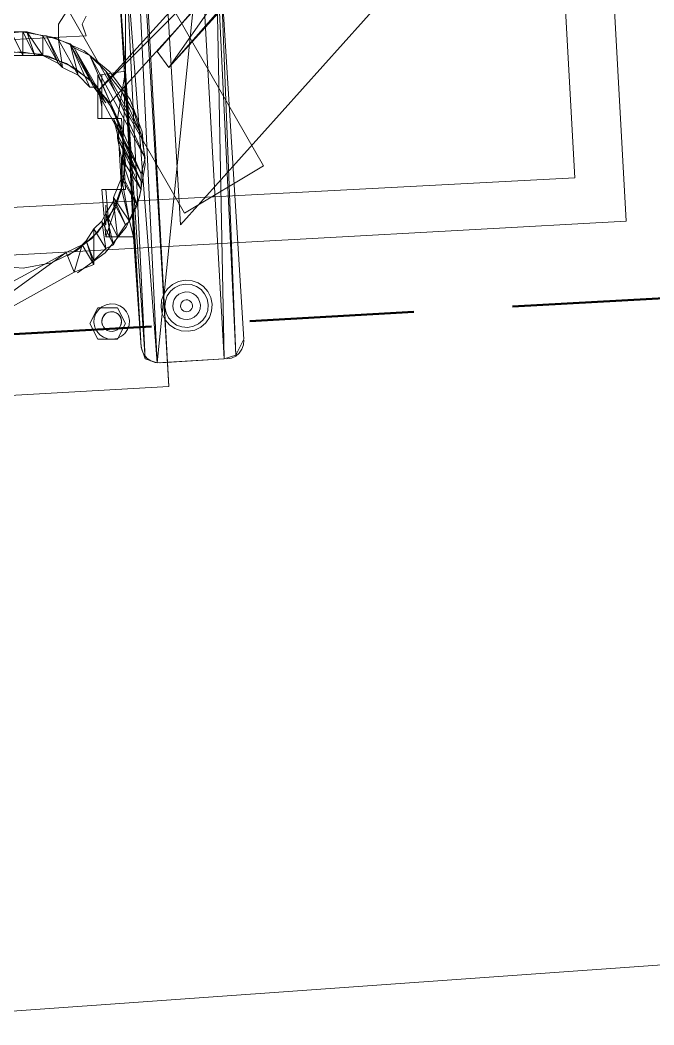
# Paper-space layout '01 Roof Support Layout' of a CAD drawing. Header units: millimetres. Extents: x 5 to 415, y 5 to 292.
# Drawn here: x 121.78 to 131.42, y 65 to 80.3 of the extents above; entities that cross this region are included whole.
import ezdxf

# ---------------------------------------------------------------- set-up
doc = ezdxf.new("R2010")
doc.units = ezdxf.units.MM
doc.linetypes.add('DASHED_REVIEW', pattern=[4, 2.5, -1.5])
doc.layers.add('EMBEDDED_BEAMS', color=7, linetype='Continuous')
doc.layers.add('EXISTING', color=7, linetype='Continuous')

# ---------------------------------------------------------------- blocks, each defined once
blk = doc.blocks.new('SHEET_01')
at = {"layer": 'EMBEDDED_BEAMS', "color": 7, "linetype": 'DASHED_REVIEW', "lineweight": 50}
blk.add_line((89.33, 73.73), (266.21, 83.51), dxfattribs=at)
at = {"layer": 'EXISTING', "color": 254, "linetype": 'Continuous', "lineweight": 13}
for p, q in [((120.62, 137), (124.04, 74.72)), ((167.72, 125.84), (124.22, 77.18)), ((129.98, 95.66), (131, 77.24)), ((129.26, 94.88), (130.22, 77.9)), ((124.28, 77.36), (117.8, 88.7)), ((119.54, 88.46), (125.48, 78.08)), ((124.22, 77.18), (123.86, 83.24)), ((126.44, 83.06), (122.96, 79.22)), ((122.96, 79.22), (126.44, 83.06)), ((122.96, 79.22), (126.62, 82.88)), ((126.62, 82.88), (123.14, 79.04)), ((123.14, 79.04), (126.62, 82.88)), ((124.04, 74.72), (123.62, 81.8)), ((125.6, 81.8), (123.86, 79.82)), ((124.04, 79.58), (125.6, 81.8)), ((123.86, 75.08), (124.52, 81.56)), ((124.52, 81.56), (123.86, 75.08)), ((125.84, 81.56), (124.04, 79.58)), ((124.04, 79.58), (125.84, 81.56)), ((124.88, 75.14), (124.52, 81.56)), ((123.56, 81.5), (123.86, 75.08)), ((125.06, 75.2), (124.76, 81.5)), ((124.76, 81.5), (124.88, 75.14)), ((123.38, 79.52), (123.38, 81.38)), ((123.38, 81.38), (123.68, 75.14)), ((123.86, 75.08), (123.38, 81.38)), ((125.18, 75.44), (124.82, 81.26)), ((124.82, 81.26), (125.06, 75.2)), ((123.26, 81.2), (123.38, 79.52)), ((123.26, 81.2), (123.62, 75.32)), ((122.36, 80.24), (122.78, 80.9)), ((124.7, 80.78), (123.86, 79.82)), ((124.04, 79.58), (124.94, 80.6)), ((122.72, 80.24), (122.78, 80.36)), ((122.36, 80), (122.36, 80.24)), ((122.78, 80.06), (122.72, 80.24)), ((121.804, 80.119), (121.301, 80.073)), ((122.78, 80.06), (121.58, 80)), ((121.64, 80.12), (121.82, 79.76)), ((121.82, 80.12), (121.64, 80.12)), ((122.296, 80.036), (121.804, 80.119)), ((121.82, 79.76), (121.82, 80.12)), ((121.82, 80.12), (122, 79.76)), ((121.88, 80.12), (121.82, 80.12)), ((122, 79.76), (121.88, 80.12)), ((121.88, 80.12), (122.12, 79.76)), ((122.12, 80.06), (121.88, 80.12)), ((122.12, 79.76), (122.12, 80.06)), ((122.12, 80.06), (122.36, 79.64)), ((122.18, 80.06), (122.12, 80.06)), ((122.36, 79.64), (122.18, 80.06)), ((122.18, 80.06), (122.42, 79.58)), ((122.36, 80), (122.18, 80.06)), ((122.751, 79.832), (122.296, 80.036)), ((122.42, 79.58), (122.36, 80)), ((122.36, 80), (122.66, 79.46)), ((122.54, 79.94), (122.36, 80)), ((122.66, 79.46), (122.54, 79.94)), ((122.54, 79.94), (122.84, 79.28)), ((122.84, 79.28), (122.54, 79.94)), ((122.54, 79.94), (122.9, 79.28)), ((122.6, 79.88), (122.54, 79.94)), ((122.9, 79.28), (122.6, 79.88)), ((122.6, 79.88), (123.08, 79.04)), ((122.6, 79.88), (123.62, 77.96)), ((122.84, 79.76), (122.6, 79.88)), ((121.793, 79.819), (121.367, 79.78)), ((122.08, 79.783), (121.639, 79.817)), ((121.82, 79.76), (121.64, 79.76)), ((122.209, 79.749), (121.793, 79.819)), ((122, 79.76), (121.82, 79.76)), ((122.12, 79.76), (122, 79.76)), ((122.483, 79.639), (122.08, 79.783)), ((122.36, 79.64), (122.12, 79.76)), ((122.594, 79.576), (122.209, 79.749)), ((123.144, 79.513), (122.751, 79.832)), ((123.62, 77.96), (122.84, 79.76)), ((122.84, 79.76), (123.68, 78.2)), ((123.08, 79.52), (122.84, 79.76)), ((123.86, 79.82), (124.04, 79.58)), ((122.42, 79.58), (122.36, 79.64)), ((122.66, 79.46), (122.42, 79.58)), ((122.83, 79.4), (122.483, 79.639)), ((122.927, 79.307), (122.594, 79.576)), ((122.84, 79.28), (122.66, 79.46)), ((123.38, 79.52), (122.96, 79.46)), ((123.26, 78.8), (122.96, 79.46)), ((122.96, 79.46), (122.96, 78.8)), ((122.96, 79.46), (123.26, 78.8)), ((123.02, 78.8), (123.02, 79.46)), ((123.68, 78.2), (123.08, 79.52)), ((123.08, 79.52), (123.62, 78.56)), ((123.32, 79.22), (123.08, 79.52)), ((123.45, 79.089), (123.144, 79.513)), ((123.26, 78.8), (123.38, 79.52)), ((123.38, 79.52), (123.32, 77.72)), ((123.62, 75.32), (123.38, 79.52)), ((123.5, 77), (123.38, 79.52)), ((123.68, 75.14), (123.38, 79.52)), ((123.38, 79.52), (123.62, 75.32)), ((123.106, 79.08), (122.83, 79.4)), ((122.9, 79.28), (122.84, 79.28)), ((123.08, 79.04), (122.9, 79.28)), ((123.185, 78.948), (122.927, 79.307)), ((123.02, 78.98), (122.96, 79.28)), ((123.14, 79.04), (122.96, 79.22)), ((122.96, 79.22), (123.14, 79.04)), ((123.62, 78.56), (123.32, 79.22)), ((123.32, 79.22), (123.5, 78.92)), ((123.294, 78.696), (123.106, 79.08)), ((123.34, 78.533), (123.185, 78.948)), ((123.633, 78.599), (123.45, 79.089)), ((122.96, 78.8), (123.26, 78.8)), ((122.96, 78.8), (123.32, 78.8)), ((123.62, 77.84), (123.2, 78.8)), ((123.2, 78.8), (123.26, 78.56)), ((123.2, 78.8), (123.62, 77.96)), ((123.32, 77.72), (123.26, 78.8)), ((123.26, 78.8), (123.32, 77.72)), ((123.32, 78.8), (123.38, 77.72)), ((123.5, 78.92), (123.62, 78.56)), ((123.377, 78.261), (123.294, 78.696)), ((123.26, 78.56), (123.26, 78.56)), ((123.26, 78.56), (123.62, 77.84)), ((123.62, 77.84), (123.26, 78.56)), ((123.26, 78.5), (123.26, 78.56)), ((123.62, 77.72), (123.26, 78.5)), ((123.26, 78.5), (123.32, 78.2)), ((123.26, 78.5), (123.62, 77.84)), ((123.62, 77.84), (123.26, 78.5)), ((123.379, 78.107), (123.34, 78.533)), ((123.62, 78.56), (123.68, 78.2)), ((123.679, 78.096), (123.633, 78.599)), ((123.56, 77.48), (123.32, 78.2)), ((123.32, 78.2), (123.32, 77.96)), ((123.32, 78.2), (123.62, 77.72)), ((123.343, 77.82), (123.377, 78.261)), ((123.68, 78.2), (123.62, 77.96)), ((123.309, 77.691), (123.379, 78.107)), ((123.596, 77.604), (123.679, 78.096)), ((125.48, 78.08), (124.28, 77.36)), ((130.22, 77.9), (113.24, 77)), ((123.32, 77.9), (123.2, 77.6)), ((123.32, 77.96), (123.32, 77.96)), ((123.32, 77.96), (123.56, 77.48)), ((123.56, 77.48), (123.32, 77.96)), ((123.32, 77.9), (123.32, 77.96)), ((123.44, 77.24), (123.32, 77.9)), ((123.32, 77.9), (123.56, 77.48)), ((123.56, 77.48), (123.32, 77.9)), ((123.62, 77.96), (123.62, 77.84)), ((123.199, 77.417), (123.343, 77.82)), ((123.62, 77.84), (123.62, 77.72)), ((123.02, 77.72), (123.08, 77)), ((123.32, 77.72), (123.02, 77.72)), ((123.38, 77.72), (123.02, 77.72)), ((123.08, 77), (123.32, 77.72)), ((123.14, 77), (123.08, 77.72)), ((123.136, 77.306), (123.309, 77.691)), ((123.38, 77.18), (123.2, 77.6)), ((123.2, 77.6), (123.2, 77.54)), ((123.2, 77.6), (123.44, 77.24)), ((123.32, 77.72), (123.5, 77)), ((123.392, 77.149), (123.596, 77.604)), ((123.62, 77.72), (123.56, 77.48)), ((123.2, 77.54), (123.08, 77.36)), ((123.08, 77.18), (123.08, 77.48)), ((123.26, 77), (123.2, 77.54)), ((123.2, 77.54), (123.38, 77.18)), ((123.56, 77.48), (123.44, 77.24)), ((122.867, 76.973), (123.136, 77.306)), ((122.96, 77.07), (123.199, 77.417)), ((123.08, 77.36), (123.02, 77.24)), ((123.2, 76.88), (123.08, 77.36)), ((123.08, 77.36), (123.26, 77)), ((131, 77.24), (112.58, 76.22)), ((122.9, 77.12), (122.78, 76.94)), ((123.02, 77.24), (122.9, 77.12)), ((122.9, 76.64), (122.9, 77.12)), ((122.9, 77.12), (123.08, 76.82)), ((123.08, 76.82), (123.02, 77.24)), ((123.02, 77.24), (123.2, 76.88)), ((123.073, 76.756), (123.392, 77.149)), ((123.38, 77.18), (123.26, 77)), ((123.44, 77.24), (123.38, 77.18)), ((122.508, 76.715), (122.867, 76.973)), ((122.64, 76.794), (122.96, 77.07)), ((123.5, 77), (123.08, 77)), ((123.08, 77), (123.5, 77)), ((123.26, 77), (123.2, 76.88)), ((123.5, 77), (123.62, 75.32)), ((122.72, 76.88), (122.48, 76.76)), ((122.6, 76.46), (122.72, 76.88)), ((122.78, 76.94), (122.72, 76.88)), ((122.72, 76.88), (122.9, 76.58)), ((122.9, 76.58), (122.78, 76.94)), ((122.78, 76.94), (122.9, 76.64)), ((123.08, 76.82), (122.9, 76.64)), ((123.2, 76.88), (123.08, 76.82)), ((122.48, 76.76), (120.14, 75.5)), ((120.14, 75.5), (122.48, 76.76)), ((120.32, 75.2), (122.48, 76.76)), ((122.256, 76.606), (122.64, 76.794)), ((122.48, 76.76), (122.6, 76.46)), ((122.649, 76.45), (123.073, 76.756)), ((121.38, 76.557), (121.821, 76.523)), ((121.821, 76.523), (122.256, 76.606)), ((122.9, 76.58), (122.6, 76.46)), ((122.9, 76.64), (122.9, 76.58)), ((122.6, 76.46), (120.32, 75.2)), ((124.019, 76.21), (123.963, 76.128)), ((124.095, 76.275), (124.019, 76.21)), ((124.128, 76.225), (124.064, 76.17)), ((124.186, 76.32), (124.095, 76.275)), ((124.205, 76.263), (124.128, 76.225)), ((124.288, 76.339), (124.186, 76.32)), ((124.292, 76.279), (124.205, 76.263)), ((124.393, 76.331), (124.288, 76.339)), ((124.38, 76.273), (124.292, 76.279)), ((124.461, 76.244), (124.38, 76.273)), ((124.488, 76.297), (124.393, 76.331)), ((124.53, 76.196), (124.461, 76.244)), ((124.57, 76.241), (124.488, 76.297)), ((124.585, 76.132), (124.53, 76.196)), ((124.635, 76.165), (124.57, 76.241)), ((123.963, 76.128), (123.929, 76.033)), ((124.016, 76.101), (123.987, 76.02)), ((124.064, 76.17), (124.016, 76.101)), ((124.123, 76.046), (124.105, 75.995)), ((124.154, 76.09), (124.123, 76.046)), ((124.194, 76.125), (124.154, 76.09)), ((124.243, 76.149), (124.194, 76.125)), ((124.298, 76.16), (124.243, 76.149)), ((124.355, 76.155), (124.298, 76.16)), ((124.406, 76.137), (124.355, 76.155)), ((124.45, 76.106), (124.406, 76.137)), ((124.485, 76.066), (124.45, 76.106)), ((124.509, 76.017), (124.485, 76.066)), ((124.623, 76.055), (124.585, 76.132)), ((124.639, 75.968), (124.623, 76.055)), ((124.68, 76.074), (124.635, 76.165)), ((124.699, 75.972), (124.68, 76.074)), ((122.96, 75.92), (122.84, 75.68)), ((122.969, 75.89), (122.93, 75.833)), ((122.96, 75.92), (123.26, 75.92)), ((123.021, 75.935), (122.969, 75.89)), ((123.084, 75.966), (123.021, 75.935)), ((123.155, 75.98), (123.084, 75.966)), ((123.227, 75.974), (123.155, 75.98)), ((123.293, 75.95), (123.227, 75.974)), ((123.26, 75.92), (123.38, 75.68)), ((123.35, 75.911), (123.293, 75.95)), ((123.395, 75.859), (123.35, 75.911)), ((123.929, 76.033), (123.921, 75.928)), ((123.921, 75.928), (123.94, 75.826)), ((123.987, 76.02), (123.98, 75.932)), ((123.98, 75.932), (123.997, 75.845)), ((124.105, 75.995), (124.1, 75.938)), ((124.1, 75.938), (124.111, 75.883)), ((124.222, 75.969), (124.22, 75.945)), ((124.22, 75.945), (124.225, 75.921)), ((124.23, 75.991), (124.222, 75.969)), ((124.225, 75.921), (124.235, 75.9)), ((124.243, 76.01), (124.23, 75.991)), ((124.235, 75.9), (124.25, 75.883)), ((124.26, 76.025), (124.243, 76.01)), ((124.281, 76.035), (124.26, 76.025)), ((124.305, 76.04), (124.281, 76.035)), ((124.329, 76.038), (124.305, 76.04)), ((124.351, 76.03), (124.329, 76.038)), ((124.37, 76.017), (124.351, 76.03)), ((124.36, 75.875), (124.377, 75.89)), ((124.385, 76), (124.37, 76.017)), ((124.377, 75.89), (124.39, 75.909)), ((124.395, 75.979), (124.385, 76)), ((124.39, 75.909), (124.398, 75.931)), ((124.4, 75.955), (124.395, 75.979)), ((124.398, 75.931), (124.4, 75.955)), ((124.497, 75.854), (124.515, 75.905)), ((124.52, 75.962), (124.509, 76.017)), ((124.515, 75.905), (124.52, 75.962)), ((124.633, 75.88), (124.639, 75.968)), ((124.691, 75.867), (124.699, 75.972)), ((122.906, 75.767), (122.9, 75.695)), ((122.93, 75.833), (122.906, 75.767)), ((123.023, 75.742), (123.02, 75.702)), ((123.031, 75.766), (123.021, 75.729)), ((123.036, 75.778), (123.023, 75.742)), ((123.049, 75.799), (123.031, 75.766)), ((123.058, 75.81), (123.036, 75.778)), ((123.076, 75.827), (123.049, 75.799)), ((123.087, 75.835), (123.058, 75.81)), ((123.111, 75.848), (123.076, 75.827)), ((123.122, 75.852), (123.087, 75.835)), ((123.15, 75.859), (123.111, 75.848)), ((123.162, 75.86), (123.122, 75.852)), ((123.189, 75.859), (123.15, 75.859)), ((123.202, 75.857), (123.162, 75.86)), ((123.226, 75.849), (123.189, 75.859)), ((123.238, 75.844), (123.202, 75.857)), ((123.259, 75.831), (123.226, 75.849)), ((123.27, 75.822), (123.238, 75.844)), ((123.287, 75.804), (123.259, 75.831)), ((123.295, 75.793), (123.27, 75.822)), ((123.308, 75.769), (123.287, 75.804)), ((123.312, 75.758), (123.295, 75.793)), ((123.319, 75.73), (123.308, 75.769)), ((123.32, 75.718), (123.312, 75.758)), ((123.426, 75.796), (123.395, 75.859)), ((123.44, 75.725), (123.426, 75.796)), ((123.94, 75.826), (123.985, 75.735)), ((123.985, 75.735), (124.05, 75.659)), ((123.997, 75.845), (124.035, 75.768)), ((124.035, 75.768), (124.09, 75.704)), ((124.111, 75.883), (124.135, 75.834)), ((124.135, 75.834), (124.17, 75.793)), ((124.17, 75.793), (124.214, 75.763)), ((124.214, 75.763), (124.265, 75.745)), ((124.25, 75.883), (124.269, 75.87)), ((124.265, 75.745), (124.322, 75.74)), ((124.269, 75.87), (124.291, 75.862)), ((124.291, 75.862), (124.315, 75.86)), ((124.315, 75.86), (124.339, 75.865)), ((124.322, 75.74), (124.377, 75.751)), ((124.339, 75.865), (124.36, 75.875)), ((124.377, 75.751), (124.426, 75.775)), ((124.426, 75.775), (124.466, 75.81)), ((124.466, 75.81), (124.497, 75.854)), ((124.556, 75.73), (124.604, 75.799)), ((124.601, 75.69), (124.657, 75.772)), ((124.604, 75.799), (124.633, 75.88)), ((124.657, 75.772), (124.691, 75.867)), ((122.84, 75.68), (122.96, 75.44)), ((122.9, 75.695), (122.914, 75.624)), ((122.914, 75.624), (122.945, 75.561)), ((123.02, 75.702), (123.028, 75.662)), ((123.021, 75.729), (123.021, 75.69)), ((123.021, 75.69), (123.032, 75.651)), ((123.028, 75.662), (123.045, 75.627)), ((123.045, 75.627), (123.07, 75.598)), ((123.07, 75.598), (123.102, 75.576)), ((123.218, 75.568), (123.253, 75.585)), ((123.229, 75.572), (123.264, 75.593)), ((123.253, 75.585), (123.282, 75.61)), ((123.38, 75.68), (123.26, 75.44)), ((123.264, 75.593), (123.291, 75.621)), ((123.282, 75.61), (123.303, 75.642)), ((123.291, 75.621), (123.309, 75.654)), ((123.303, 75.642), (123.317, 75.678)), ((123.309, 75.654), (123.319, 75.691)), ((123.317, 75.678), (123.32, 75.718)), ((123.319, 75.691), (123.319, 75.73)), ((123.371, 75.53), (123.41, 75.587)), ((123.41, 75.587), (123.434, 75.653)), ((123.434, 75.653), (123.44, 75.725)), ((124.05, 75.659), (124.132, 75.603)), ((124.09, 75.704), (124.159, 75.656)), ((124.132, 75.603), (124.227, 75.569)), ((124.159, 75.656), (124.24, 75.627)), ((124.24, 75.627), (124.328, 75.62)), ((124.328, 75.62), (124.415, 75.637)), ((124.415, 75.637), (124.492, 75.675)), ((124.434, 75.58), (124.525, 75.625)), ((124.492, 75.675), (124.556, 75.73)), ((124.525, 75.625), (124.601, 75.69)), ((122.945, 75.561), (122.99, 75.509)), ((122.96, 75.44), (123.26, 75.44)), ((122.99, 75.509), (123.047, 75.47)), ((123.047, 75.47), (123.113, 75.446)), ((123.102, 75.576), (123.138, 75.563)), ((123.113, 75.446), (123.185, 75.44)), ((123.138, 75.563), (123.178, 75.56)), ((123.178, 75.56), (123.218, 75.568)), ((123.185, 75.44), (123.256, 75.454)), ((123.256, 75.454), (123.319, 75.485)), ((123.319, 75.485), (123.371, 75.53)), ((124.227, 75.569), (124.332, 75.561)), ((124.332, 75.561), (124.434, 75.58)), ((125.06, 75.2), (125.18, 75.44)), ((123.62, 75.335), (123.634, 75.264)), ((123.62, 75.32), (123.68, 75.14)), ((125.111, 75.23), (125.15, 75.287)), ((125.15, 75.287), (125.174, 75.353)), ((125.174, 75.353), (125.18, 75.425)), ((123.634, 75.264), (123.665, 75.201)), ((123.665, 75.201), (123.71, 75.149)), ((123.68, 75.14), (123.86, 75.08)), ((123.71, 75.149), (123.767, 75.11)), ((123.86, 75.08), (124.88, 75.14)), ((123.92, 75.08), (124.88, 75.14)), ((124.88, 75.14), (125.06, 75.2)), ((124.925, 75.14), (124.996, 75.154)), ((124.996, 75.154), (125.059, 75.185)), ((125.059, 75.185), (125.111, 75.23)), ((123.767, 75.11), (123.833, 75.086)), ((123.833, 75.086), (123.905, 75.08)), ((255.2, 74.72), (90.08, 62.96)), ((124.04, 74.72), (119.72, 74.48)), ((119.78, 74.48), (124.04, 74.72))]:
    blk.add_line(p, q, dxfattribs=at)

psp = doc.layouts.new('01 Roof Support Layout')

# ---------------------------------------------------------------- block references
psp.add_blockref('SHEET_01', (0, 0))

doc.saveas('drawing.dxf')
